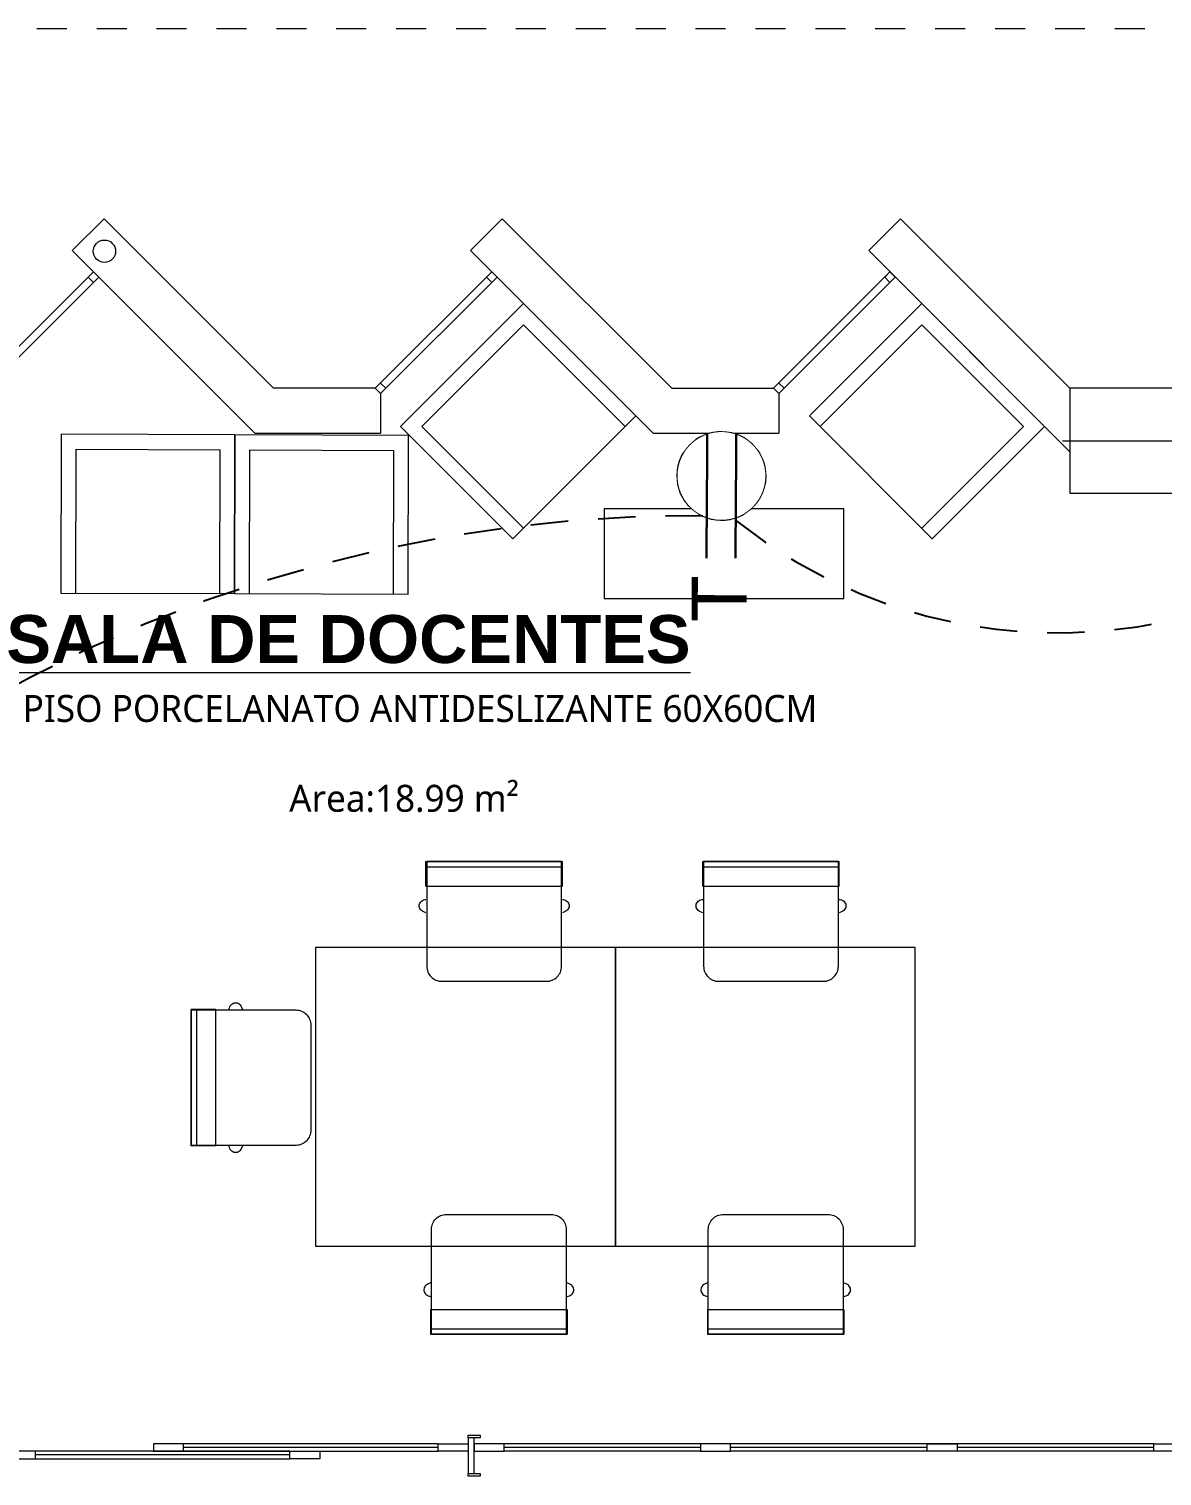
# Model space of a CAD drawing. Header units: metres. Extents: x -17 to 101, y 0 to 79.
# Drawn here: x 76.731 to 80.515, y 26.302 to 31.134 of the extents above; entities that cross this region are included whole.
import ezdxf

# ---------------------------------------------------------------- set-up
doc = ezdxf.new("R2010")
doc.units = ezdxf.units.M
doc.set_wipeout_variables(frame=1)
doc.linetypes.add('CONTINUA', pattern=[0])
doc.linetypes.add('HIDDEN2', pattern=[0.1875, 0.125, -0.0625])
doc.layers.add('Cotas varias El', color=253, linetype='Continuous', lineweight=13)
doc.layers.add('TOMACORRIENTE', color=5, linetype='HIDDEN2', lineweight=30)
doc.styles.add('Santa Rosa 1 50', font='trebuc.ttf')
doc.styles.add('style1', font='arial.ttf', dxfattribs={"height": 0.35})

# ---------------------------------------------------------------- blocks, each defined once
blk = doc.blocks.new('Tomacorriente con puesta a tierra')
at = {"layer": 'TOMACORRIENTE'}
blk.add_lwpolyline([(0.111, 0.0379), (0.1065, 0.0493), (0.1007, 0.0601), (0.0939, 0.0703), (0.086, 0.0798), (0.0772, 0.0883), (0.0676, 0.0959), (0.0572, 0.1024), (0.0462, 0.1079), (0.0346, 0.1121), (0.0227, 0.1151), (0.0106, 0.1168), (-0.0017, 0.1173), (-0.014, 0.1165), (-0.0261, 0.1144), (-0.0379, 0.111), (-0.0493, 0.1065), (-0.0601, 0.1007), (-0.0703, 0.0939), (-0.0798, 0.086), (-0.0883, 0.0772), (-0.0959, 0.0676), (-0.1024, 0.0572), (-0.1079, 0.0462), (-0.1121, 0.0346), (-0.1151, 0.0227), (-0.1168, 0.0106), (-0.1173, -0.0017), (-0.1165, -0.014), (-0.1144, -0.0261), (-0.111, -0.0379), (-0.1065, -0.0493), (-0.1007, -0.0601), (-0.0939, -0.0703), (-0.086, -0.0798), (-0.0772, -0.0883), (-0.0676, -0.0959), (-0.0572, -0.1024), (-0.0462, -0.1079), (-0.0346, -0.1121), (-0.0227, -0.1151), (-0.0106, -0.1168), (0.0017, -0.1173), (0.014, -0.1165), (0.0261, -0.1144), (0.0379, -0.111), (0.0493, -0.1065), (0.0601, -0.1007), (0.0703, -0.0939), (0.0798, -0.086), (0.0883, -0.0772), (0.0959, -0.0676), (0.1024, -0.0572), (0.1079, -0.0462), (0.1121, -0.0346), (0.1151, -0.0227), (0.1168, -0.0106), (0.1173, 0.0017), (0.1165, 0.014), (0.1144, 0.0261)], close=True, dxfattribs=at)
at = {"layer": 'TOMACORRIENTE', "color": 5, "linetype": 'CONTINUA', "style": 'style1', "text_generation_flag": 4}
blk.add_text('T', height=0.1466, rotation=180, dxfattribs=at).set_placement((0.3906, -0.0687))
blk.add_wipeout([(0.111, 0.0379), (0.1065, 0.0493), (0.1007, 0.0601), (0.0939, 0.0703), (0.086, 0.0798), (0.0772, 0.0883), (0.0676, 0.0959), (0.0572, 0.1024), (0.0462, 0.1079), (0.0346, 0.1121), (0.0227, 0.1151), (0.0106, 0.1168), (-0.0017, 0.1173), (-0.014, 0.1165), (-0.0261, 0.1144), (-0.0379, 0.111), (-0.0493, 0.1065), (-0.0601, 0.1007), (-0.0703, 0.0939), (-0.0798, 0.086), (-0.0883, 0.0772), (-0.0959, 0.0676), (-0.1024, 0.0572), (-0.1079, 0.0462), (-0.1121, 0.0346), (-0.1151, 0.0227), (-0.1168, 0.0106), (-0.1173, -0.0017), (-0.1165, -0.014), (-0.1144, -0.0261), (-0.111, -0.0379), (-0.1065, -0.0493), (-0.1007, -0.0601), (-0.0939, -0.0703), (-0.086, -0.0798), (-0.0772, -0.0883), (-0.0676, -0.0959), (-0.0572, -0.1024), (-0.0462, -0.1079), (-0.0346, -0.1121), (-0.0227, -0.1151), (-0.0106, -0.1168), (0.0017, -0.1173), (0.014, -0.1165), (0.0261, -0.1144), (0.0379, -0.111), (0.0493, -0.1065), (0.0601, -0.1007), (0.0703, -0.0939), (0.0798, -0.086), (0.0883, -0.0772), (0.0959, -0.0676), (0.1024, -0.0572), (0.1079, -0.0462), (0.1121, -0.0346), (0.1151, -0.0227), (0.1168, -0.0106), (0.1173, 0.0017), (0.1165, 0.014), (0.1144, 0.0261)]).dxf.layer = 'TOMACORRIENTE'
at = {"layer": 'TOMACORRIENTE', "color": 5, "linetype": 'CONTINUA'}
for p, q in [((-0.1107, 0.0388), (0.2197, 0.0388)), ((-0.1107, -0.0388), (0.2197, -0.0388))]:
    blk.add_line(p, q, dxfattribs=at)

msp = doc.modelspace()

# ---------------------------------------------------------------- linework, layer by layer
at = {"layer": 'Cotas varias El', "linetype": 'Continuous'}
for p, q in [((76.5577, 29.9339), (76.9466, 30.3228)), ((76.9466, 30.3228), (76.9289, 30.3051)), ((76.9289, 30.3051), (76.9466, 30.2875)), ((76.9466, 30.3228), (76.9642, 30.3051)), ((76.9466, 30.2875), (76.9642, 30.3051)), ((77.8877, 29.9339), (78.2766, 30.3229)), ((78.2766, 30.3229), (78.2589, 30.3052)), ((78.2589, 30.3052), (78.2766, 30.2875)), ((78.2766, 30.3229), (78.2943, 30.3052)), ((78.2766, 30.2875), (78.2943, 30.3052)), ((79.2177, 29.9339), (79.6066, 30.3228)), ((79.6066, 30.3228), (79.5889, 30.3052)), ((79.5889, 30.3052), (79.6066, 30.2875)), ((79.6066, 30.3228), (79.6243, 30.3052)), ((79.6066, 30.2875), (79.6243, 30.3052)), ((76.593, 29.9339), (76.9466, 30.2875)), ((77.923, 29.9339), (78.2766, 30.2875)), ((79.2531, 29.9339), (79.6066, 30.2875)), ((77.923, 29.9339), (77.9054, 29.9516)), ((77.9054, 29.9163), (77.923, 29.9339)), ((79.2531, 29.9339), (79.2354, 29.9516)), ((79.2354, 29.9163), (79.2531, 29.9339)), ((80.1827, 29.7589), (80.7127, 29.7589)), ((78.0568, 28.3358), (78.0568, 28.3539)), ((78.0568, 28.3539), (78.5127, 28.3539)), ((78.0568, 28.2715), (78.0568, 28.3358)), ((78.0568, 28.3358), (78.5127, 28.3358)), ((78.5127, 28.3358), (78.5127, 28.3539)), ((78.5127, 28.2715), (78.5127, 28.3358)), ((78.9813, 28.3358), (78.9813, 28.3539)), ((78.9813, 28.3539), (79.4373, 28.3539)), ((78.9813, 28.2715), (78.9813, 28.3358)), ((78.9813, 28.3358), (79.4373, 28.3358)), ((79.4373, 28.3358), (79.4373, 28.3539)), ((79.4373, 28.2715), (79.4373, 28.3358)), ((78.0568, 28.2715), (78.5127, 28.2715)), ((78.9813, 28.2715), (79.4373, 28.2715)), ((78.0391, 28.2184), (78.0419, 28.2213)), ((78.0419, 28.2213), (78.0453, 28.2238)), ((78.0453, 28.2238), (78.0491, 28.2257)), ((78.0491, 28.2257), (78.0533, 28.227)), ((78.0533, 28.227), (78.0568, 28.2275)), ((78.5127, 28.2275), (78.5162, 28.227)), ((78.5162, 28.227), (78.5204, 28.2257)), ((78.5204, 28.2257), (78.5242, 28.2238)), ((78.5242, 28.2238), (78.5276, 28.2213)), ((78.5276, 28.2213), (78.5304, 28.2184)), ((78.9636, 28.2184), (78.9665, 28.2213)), ((78.9665, 28.2213), (78.9699, 28.2238)), ((78.9699, 28.2238), (78.9737, 28.2257)), ((78.9737, 28.2257), (78.9779, 28.227)), ((78.9779, 28.227), (78.9813, 28.2275)), ((79.4373, 28.2275), (79.4407, 28.227)), ((79.4407, 28.227), (79.4449, 28.2257)), ((79.4449, 28.2257), (79.4487, 28.2238)), ((79.4487, 28.2238), (79.4521, 28.2213)), ((79.4521, 28.2213), (79.455, 28.2184)), ((78.0345, 28.2078), (78.0353, 28.2116)), ((78.0345, 28.204), (78.0345, 28.2078)), ((78.0353, 28.2003), (78.0345, 28.204)), ((78.0353, 28.2116), (78.0368, 28.2151)), ((78.0368, 28.1967), (78.0353, 28.2003)), ((78.0368, 28.2151), (78.0391, 28.2184)), ((78.0391, 28.1935), (78.0368, 28.1967)), ((78.0419, 28.1906), (78.0391, 28.1935)), ((78.0453, 28.1881), (78.0419, 28.1906)), ((78.0472, 28.1872), (78.0453, 28.1881)), ((78.0568, 28.1824), (78.0472, 28.1872)), ((78.5223, 28.1872), (78.5127, 28.1824)), ((78.5242, 28.1881), (78.5223, 28.1872)), ((78.5276, 28.1906), (78.5242, 28.1881)), ((78.5304, 28.1935), (78.5276, 28.1906)), ((78.5304, 28.2184), (78.5327, 28.2151)), ((78.5327, 28.1967), (78.5304, 28.1935)), ((78.5327, 28.2151), (78.5342, 28.2116)), ((78.5342, 28.2003), (78.5327, 28.1967)), ((78.5342, 28.2116), (78.5349, 28.2078)), ((78.5349, 28.204), (78.5342, 28.2003)), ((78.5349, 28.2078), (78.5349, 28.204)), ((78.9591, 28.2078), (78.9599, 28.2116)), ((78.9591, 28.204), (78.9591, 28.2078)), ((78.9599, 28.2003), (78.9591, 28.204)), ((78.9599, 28.2116), (78.9614, 28.2151)), ((78.9614, 28.1967), (78.9599, 28.2003)), ((78.9614, 28.2151), (78.9636, 28.2184)), ((78.9636, 28.1935), (78.9614, 28.1967)), ((78.9665, 28.1906), (78.9636, 28.1935)), ((78.9699, 28.1881), (78.9665, 28.1906)), ((78.9718, 28.1872), (78.9699, 28.1881)), ((78.9813, 28.1824), (78.9718, 28.1872)), ((79.4468, 28.1872), (79.4373, 28.1824)), ((79.4487, 28.1881), (79.4468, 28.1872)), ((79.4521, 28.1906), (79.4487, 28.1881)), ((79.455, 28.1935), (79.4521, 28.1906)), ((79.455, 28.2184), (79.4572, 28.2151)), ((79.4572, 28.1967), (79.455, 28.1935)), ((79.4572, 28.2151), (79.4587, 28.2116)), ((79.4587, 28.2003), (79.4572, 28.1967)), ((79.4587, 28.2116), (79.4595, 28.2078)), ((79.4595, 28.204), (79.4587, 28.2003)), ((79.4595, 28.2078), (79.4595, 28.204)), ((77.4122, 27.8801), (77.4158, 27.8816)), ((77.4158, 27.8816), (77.4195, 27.8823)), ((77.4195, 27.8823), (77.4233, 27.8823)), ((77.4233, 27.8823), (77.4271, 27.8816)), ((77.4271, 27.8816), (77.4306, 27.8801)), ((77.2915, 27.8601), (77.2735, 27.8601)), ((77.2735, 27.4042), (77.2735, 27.8601)), ((77.3559, 27.8601), (77.2915, 27.8601)), ((77.2915, 27.4042), (77.2915, 27.8601)), ((77.3559, 27.4042), (77.3559, 27.8601)), ((77.3999, 27.8601), (77.4004, 27.8636)), ((77.4004, 27.8636), (77.4017, 27.8678)), ((77.4017, 27.8678), (77.4036, 27.8716)), ((77.4036, 27.8716), (77.406, 27.875)), ((77.406, 27.875), (77.4089, 27.8778)), ((77.4089, 27.8778), (77.4122, 27.8801)), ((77.4306, 27.8801), (77.4339, 27.8778)), ((77.4339, 27.8778), (77.4368, 27.875)), ((77.4368, 27.875), (77.4393, 27.8716)), ((77.4393, 27.8716), (77.4402, 27.8697)), ((77.4402, 27.8697), (77.4449, 27.8601)), ((77.2915, 27.4042), (77.2735, 27.4042)), ((77.3559, 27.4042), (77.2915, 27.4042)), ((77.4004, 27.4007), (77.3999, 27.4042)), ((77.4017, 27.3965), (77.4004, 27.4007)), ((77.4449, 27.4042), (77.4402, 27.3946)), ((77.4036, 27.3927), (77.4017, 27.3965)), ((77.406, 27.3893), (77.4036, 27.3927)), ((77.4089, 27.3865), (77.406, 27.3893)), ((77.4122, 27.3842), (77.4089, 27.3865)), ((77.4158, 27.3827), (77.4122, 27.3842)), ((77.4195, 27.3819), (77.4158, 27.3827)), ((77.4233, 27.3819), (77.4195, 27.3819)), ((77.4271, 27.3827), (77.4233, 27.3819)), ((77.4306, 27.3842), (77.4271, 27.3827)), ((77.4339, 27.3865), (77.4306, 27.3842)), ((77.4368, 27.3893), (77.4339, 27.3865)), ((77.4393, 27.3927), (77.4368, 27.3893)), ((77.4402, 27.3946), (77.4393, 27.3927)), ((78.051, 26.929), (78.0502, 26.9253)), ((78.0502, 26.9253), (78.0502, 26.9215)), ((78.0502, 26.9215), (78.051, 26.9177)), ((78.0525, 26.9326), (78.051, 26.929)), ((78.051, 26.9177), (78.0525, 26.9142)), ((78.0547, 26.9359), (78.0525, 26.9326)), ((78.0576, 26.9388), (78.0547, 26.9359)), ((78.061, 26.9412), (78.0576, 26.9388)), ((78.0629, 26.9422), (78.061, 26.9412)), ((78.0724, 26.9469), (78.0629, 26.9422)), ((78.538, 26.9422), (78.5284, 26.9469)), ((78.5399, 26.9412), (78.538, 26.9422)), ((78.5433, 26.9388), (78.5399, 26.9412)), ((78.5461, 26.9359), (78.5433, 26.9388)), ((78.5483, 26.9326), (78.5461, 26.9359)), ((78.5498, 26.929), (78.5483, 26.9326)), ((78.5483, 26.9142), (78.5498, 26.9177)), ((78.5506, 26.9253), (78.5498, 26.929)), ((78.5498, 26.9177), (78.5506, 26.9215)), ((78.5506, 26.9215), (78.5506, 26.9253)), ((78.9756, 26.929), (78.9748, 26.9253)), ((78.9748, 26.9253), (78.9748, 26.9215)), ((78.9748, 26.9215), (78.9756, 26.9177)), ((78.9771, 26.9326), (78.9756, 26.929)), ((78.9756, 26.9177), (78.9771, 26.9142)), ((78.9793, 26.9359), (78.9771, 26.9326)), ((78.9821, 26.9388), (78.9793, 26.9359)), ((78.9855, 26.9412), (78.9821, 26.9388)), ((78.9874, 26.9422), (78.9855, 26.9412)), ((78.997, 26.9469), (78.9874, 26.9422)), ((79.4625, 26.9422), (79.453, 26.9469)), ((79.4644, 26.9412), (79.4625, 26.9422)), ((79.4678, 26.9388), (79.4644, 26.9412)), ((79.4707, 26.9359), (79.4678, 26.9388)), ((79.4729, 26.9326), (79.4707, 26.9359)), ((79.4744, 26.929), (79.4729, 26.9326)), ((79.4729, 26.9142), (79.4744, 26.9177)), ((79.4752, 26.9253), (79.4744, 26.929)), ((79.4744, 26.9177), (79.4752, 26.9215)), ((79.4752, 26.9215), (79.4752, 26.9253)), ((78.0525, 26.9142), (78.0547, 26.9109)), ((78.0547, 26.9109), (78.0576, 26.908)), ((78.0576, 26.908), (78.061, 26.9055)), ((78.061, 26.9055), (78.0648, 26.9036)), ((78.0648, 26.9036), (78.069, 26.9023)), ((78.069, 26.9023), (78.0724, 26.9018)), ((78.5284, 26.9018), (78.5319, 26.9023)), ((78.5319, 26.9023), (78.536, 26.9036)), ((78.536, 26.9036), (78.5399, 26.9055)), ((78.5399, 26.9055), (78.5433, 26.908)), ((78.5433, 26.908), (78.5461, 26.9109)), ((78.5461, 26.9109), (78.5483, 26.9142)), ((78.9771, 26.9142), (78.9793, 26.9109)), ((78.9793, 26.9109), (78.9821, 26.908)), ((78.9821, 26.908), (78.9855, 26.9055)), ((78.9855, 26.9055), (78.9894, 26.9036)), ((78.9894, 26.9036), (78.9935, 26.9023)), ((78.9935, 26.9023), (78.997, 26.9018)), ((79.453, 26.9018), (79.4564, 26.9023)), ((79.4564, 26.9023), (79.4606, 26.9036)), ((79.4606, 26.9036), (79.4644, 26.9055)), ((79.4644, 26.9055), (79.4678, 26.908)), ((79.4678, 26.908), (79.4707, 26.9109)), ((79.4707, 26.9109), (79.4729, 26.9142)), ((78.0724, 26.8578), (78.0724, 26.7935)), ((78.0724, 26.8578), (78.5284, 26.8578)), ((78.5284, 26.8578), (78.5284, 26.7935)), ((78.997, 26.8578), (78.997, 26.7935)), ((78.997, 26.8578), (79.453, 26.8578)), ((79.453, 26.8578), (79.453, 26.7935)), ((78.0724, 26.7935), (78.0724, 26.7754)), ((78.0724, 26.7935), (78.5284, 26.7935)), ((78.0724, 26.7754), (78.5284, 26.7754)), ((78.5284, 26.7935), (78.5284, 26.7754)), ((78.997, 26.7935), (78.997, 26.7754)), ((78.997, 26.7935), (79.453, 26.7935)), ((78.997, 26.7754), (79.453, 26.7754)), ((79.453, 26.7935), (79.453, 26.7754)), ((77.6027, 26.3848), (76.7527, 26.3848)), ((78.0977, 26.4098), (77.2477, 26.4098)), ((78.0977, 26.3973), (77.2477, 26.3973)), ((77.2477, 26.3848), (78.0977, 26.3848)), ((78.2177, 26.3098), (78.2177, 26.4298)), ((78.9743, 26.4098), (78.3177, 26.4098)), ((78.9743, 26.3973), (78.3177, 26.3973)), ((78.9743, 26.3848), (78.3177, 26.3848)), ((79.8309, 26.4098), (79.0743, 26.4098)), ((79.7309, 26.3973), (79.0743, 26.3973)), ((79.8309, 26.3848), (79.0743, 26.3848)), ((80.4877, 26.4098), (79.8309, 26.4098)), ((80.4877, 26.3973), (79.8309, 26.3973)), ((80.4877, 26.3848), (79.8309, 26.3848)), ((77.6027, 26.3723), (76.7527, 26.3723)), ((76.7527, 26.3598), (77.6027, 26.3598))]:
    msp.add_line(p, q, dxfattribs=at)
at = {"layer": 'Cotas varias El', "ltscale": 0.05}
for p, q in [((77.8877, 29.9339), (77.9054, 29.9163)), ((77.8877, 29.9339), (77.9054, 29.9163)), ((77.9054, 29.9163), (77.9054, 29.7839)), ((79.2177, 29.9339), (79.2354, 29.9163)), ((79.2177, 29.9339), (79.2354, 29.9163)), ((79.2354, 29.9163), (79.2354, 29.7839)), ((77.4855, 29.7839), (77.9054, 29.7839))]:
    msp.add_line(p, q, dxfattribs=at)
at = {"layer": 'Cotas varias El', "linetype": 'HIDDEN2', "ltscale": 0.5}
msp.add_lwpolyline([(85.6577, 29.9339), (85.6577, 31.1339), (56.8577, 31.1339), (56.8577, 29.9339)], dxfattribs=at)
at = {"layer": 'Cotas varias El', "ltscale": 0.05}
for points in [[(76.9819, 30.4996), (76.8759, 30.3936)], [(77.5476, 29.9339), (76.9819, 30.4996)], [(78.3119, 30.4996), (78.2059, 30.3936)], [(78.8776, 29.9339), (78.3119, 30.4996)], [(79.642, 30.4996), (79.5359, 30.3936)], [(80.2077, 29.9339), (79.642, 30.4996)], [(76.8759, 30.3936), (77.4855, 29.7839)], [(78.2059, 30.3936), (78.8155, 29.7839)], [(79.5359, 30.3936), (80.2077, 29.7218)], [(77.7176, 29.9339), (77.5476, 29.9339)], [(77.8877, 29.9339), (77.7176, 29.9339)], [(78.8776, 29.9339), (79.2177, 29.9339)], [(78.8155, 29.7839), (79.2354, 29.7839)]]:
    msp.add_lwpolyline(points, dxfattribs=at)
at = {"layer": 'Cotas varias El'}
for points in [[(78.3473, 29.4319), (78.7574, 29.842), (78.3827, 30.2168), (77.9725, 29.8067)], [(79.3379, 29.842), (79.748, 29.4319), (80.1228, 29.8067), (79.7127, 30.2168)], [(76.8373, 29.2504), (77.4173, 29.2484), (77.4191, 29.7784), (76.8391, 29.7804)], [(77.4173, 29.2484), (77.9973, 29.2464), (77.9991, 29.7764), (77.4191, 29.7784)]]:
    msp.add_lwpolyline(points, close=True, dxfattribs=at)
for points in [[(78.3827, 29.4673), (78.0432, 29.8067), (78.3827, 30.1461), (78.7221, 29.8067)], [(79.3733, 29.8067), (79.7127, 30.1461), (80.0521, 29.8067), (79.7127, 29.4672)], [(76.8873, 29.2502), (76.8889, 29.7302), (77.3689, 29.7286), (77.3673, 29.2486)], [(77.4673, 29.2482), (77.4689, 29.7282), (77.9489, 29.7266), (77.9473, 29.2466)], [(78.6525, 29.5319), (78.6525, 29.2319), (79.0525, 29.2319)], [(79.0525, 29.5319), (78.6525, 29.5319)], [(79.0525, 29.2319), (79.4525, 29.2319), (79.4525, 29.5319), (79.0525, 29.5319)], [(77.6896, 27.0682), (77.6896, 28.0682), (78.6896, 28.0682), (78.6896, 27.0682), (77.6896, 27.0682)], [(78.6896, 27.0682), (78.6896, 28.0682), (79.6896, 28.0682), (79.6896, 27.0682), (78.6896, 27.0682)]]:
    msp.add_lwpolyline(points, dxfattribs=at)
at = {"layer": 'Cotas varias El', "linetype": 'Continuous'}
for points in [[(80.2077, 29.5839), (81.3077, 29.5839), (81.3077, 29.9339), (80.2077, 29.9339)], [(78.2377, 26.4378), (78.2377, 26.4298), (78.1977, 26.4298), (78.1977, 26.4378)], [(76.6527, 26.3598), (76.7527, 26.3598), (76.7527, 26.3848), (76.6527, 26.3848)], [(77.1477, 26.3848), (77.2477, 26.3848), (77.2477, 26.4098), (77.1477, 26.4098)], [(77.7027, 26.3598), (77.6027, 26.3598), (77.6027, 26.3848), (77.7027, 26.3848)], [(78.1977, 26.3848), (78.0977, 26.3848), (78.0977, 26.4098), (78.1977, 26.4098)], [(78.2177, 26.3098), (78.2177, 26.4298), (78.1977, 26.4298), (78.1977, 26.3098)], [(78.2177, 26.3848), (78.3177, 26.3848), (78.3177, 26.4098), (78.2177, 26.4098)], [(78.9743, 26.3848), (79.0743, 26.3848), (79.0743, 26.4098), (78.9743, 26.4098)], [(79.8309, 26.3848), (79.7309, 26.3848), (79.7309, 26.4098), (79.8309, 26.4098)], [(80.5877, 26.3848), (80.4877, 26.3848), (80.4877, 26.4098), (80.5877, 26.4098)], [(78.2377, 26.3098), (78.2377, 26.3018), (78.1977, 26.3018), (78.1977, 26.3098)]]:
    msp.add_lwpolyline(points, close=True, dxfattribs=at)
for points in [[(78.0597, 28.3539), (78.0597, 28.0039, 0.414214), (78.1097, 27.9539), (78.4597, 27.9539, 0.414214), (78.5097, 28.0039), (78.5097, 28.3539), (78.0597, 28.3539)], [(78.9843, 28.3539), (78.9843, 28.0039, 0.414214), (79.0343, 27.9539), (79.3843, 27.9539, 0.414214), (79.4343, 28.0039), (79.4343, 28.3539), (78.9843, 28.3539)], [(77.2735, 27.4071), (77.6235, 27.4071, 0.414214), (77.6735, 27.4571), (77.6735, 27.8071, 0.414214), (77.6235, 27.8571), (77.2735, 27.8571), (77.2735, 27.4071)], [(78.0754, 26.7754), (78.0754, 27.1254, -0.414214), (78.1254, 27.1754), (78.4754, 27.1754, -0.414214), (78.5254, 27.1254), (78.5254, 26.7754), (78.0754, 26.7754)], [(79, 26.7754), (79, 27.1254, -0.414214), (79.05, 27.1754), (79.4, 27.1754, -0.414214), (79.45, 27.1254), (79.45, 26.7754), (79, 26.7754)]]:
    msp.add_lwpolyline(points, format="xyb", dxfattribs=at)
at = {"layer": 'Cotas varias El'}
msp.add_circle((76.9832, 30.3915), 0.0375, dxfattribs=at)

# ---------------------------------------------------------------- texts
at = {"layer": 'Cotas varias El', "insert": (75.0656, 29.1767), "char_height": 0.209, "attachment_point": 1, "style": 'Santa Rosa 1 50'}
msp.add_mtext_dynamic_manual_height_columns('\\pi1.59018;{\\fSwis721 Ex BT|b1|i0|c0|p34;\\H0.76555x;\\LSALA DE DOCENTES\\H1.30625x;\\P\\pi1.64485;\\fTrebuchet MS|b0|i0|c0|p34;\\H0.43062x;\\lPISO PORCELANATO ANTIDESLIZANTE 60X60CM\\P\\pi2.92951;\\P\\pi2.53455;Area:18.99 m²}', width=5.859027, gutter_width=1, heights=[0], dxfattribs=at)

# ---------------------------------------------------------------- next in the draw order: block references
at = {"layer": 'TOMACORRIENTE', "lineweight": 25, "xscale": -1.25, "yscale": 1.25, "zscale": 1.25, "rotation": 89.73999576367038}
msp.add_blockref('Tomacorriente con puesta a tierra', (79.0438, 29.6414), dxfattribs=at)

# ---------------------------------------------------------------- next in the draw order: linework, layer by layer
at = {"layer": 'TOMACORRIENTE', "lineweight": 25}
for centre, radius, start, end in [((78.9503, 24.694), 4.8147, 89.6277, 129.9809), ((80.1665, 30.8439), 1.7268, 231.5035, 294.8766)]:
    msp.add_arc(centre, radius, start, end, dxfattribs=at)

doc.saveas('drawing.dxf')
